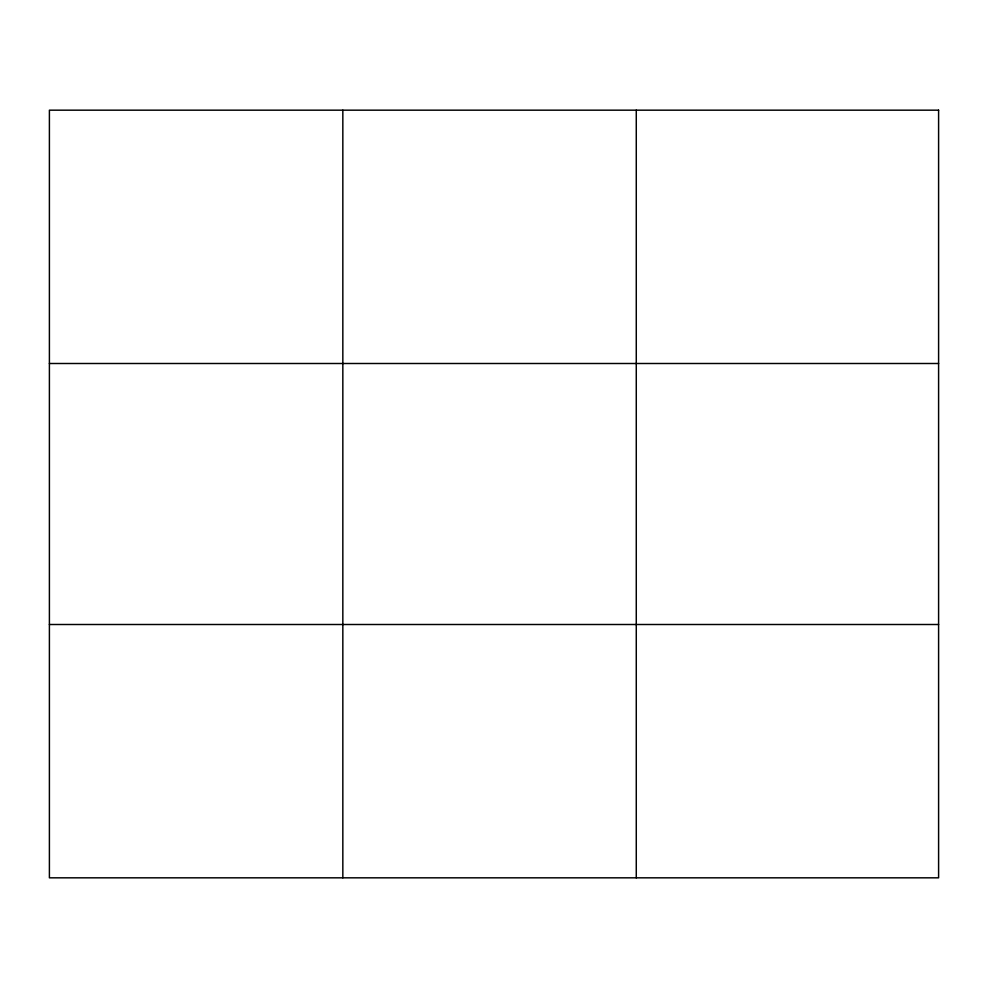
<?xml version="1.0" encoding="UTF-8"?>
<svg xmlns="http://www.w3.org/2000/svg" width="988" height="988" viewBox="0 0 988 988"><rect width="100%" height="100%" fill="white"/><g stroke="black" fill="none" stroke-linecap="round" stroke-linejoin="round"><path stroke-width="1.48" d="M342.836 110.174L342.836 877.826M636.272 110.174L636.272 877.826M49.4 363.498L938.6 363.498M49.4 624.502L938.6 624.502M938.6 110.174L938.6 877.826L49.4 877.826L49.4 110.174L938.6 110.174"/></g></svg>
